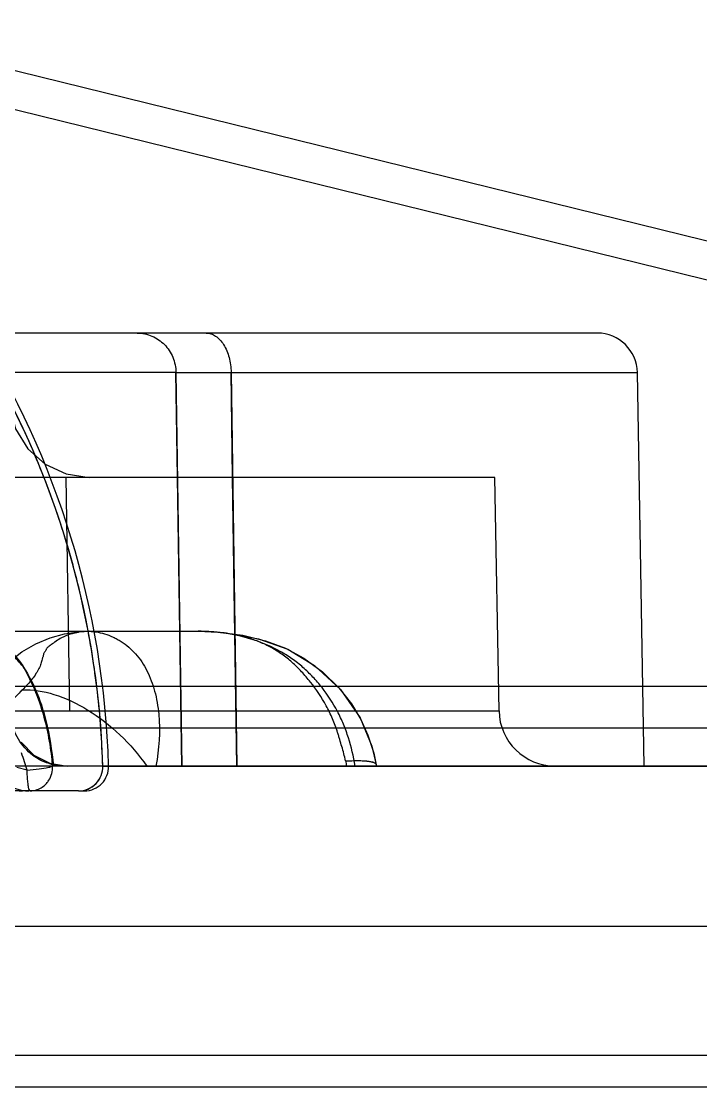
# Model space of a CAD drawing. Header units: millimetres. Extents: x 23490 to 24685, y -23248 to -22403.
# Drawn here: x 24040.05 to 24048.58, y -22999.84 to -22986.49 of the extents above; entities that cross this region are included whole.
import ezdxf

# ---------------------------------------------------------------- set-up
doc = ezdxf.new("R2010")
doc.units = ezdxf.units.MM
doc.header["$LTSCALE"] = 8
doc.layers.add('Cav-cor', color=30, linetype='Continuous')

msp = doc.modelspace()

# ---------------------------------------------------------------- linework, layer by layer
at = {"layer": 'Cav-cor', "color": 241}
for p, q in [((24038.644, -22986.774), (24067.224, -22993.812)), ((24038.581, -22987.248), (24067.17, -22994.288)), ((24047.279, -22990.395), (24021.321, -22990.395)), ((24041.994, -22990.888), (24026.606, -22990.888)), ((24041.994, -22990.888), (24042.07, -22995.822)), ((24042.015, -22992.204), (24041.994, -22990.888)), ((24042.686, -22990.888), (24047.782, -22990.888)), ((24042.686, -22990.888), (24042.759, -22995.822)), ((24042.705, -22992.204), (24042.686, -22990.888)), ((24047.868, -22995.822), (24047.782, -22990.888)), ((24040.137, -22991.845), (24040.354, -22992.038)), ((24040.354, -22992.038), (24040.617, -22992.161)), ((24040.617, -22992.161), (24040.904, -22992.204)), ((24045.995, -22992.204), (24022.605, -22992.204)), ((24040.663, -22995.13), (24040.619, -22992.204)), ((24042.044, -22994.133), (24042.015, -22992.204)), ((24042.734, -22994.173), (24042.705, -22992.204)), ((24046.046, -22995.13), (24045.995, -22992.204)), ((24037.991, -22994.133), (24042.273, -22994.133)), ((24040.913, -22994.133), (24040.917, -22994.133)), ((24042.07, -22995.822), (24042.044, -22994.133)), ((24042.759, -22995.822), (24042.734, -22994.173)), ((23992.3, -22994.822), (24152.3, -22994.822)), ((24022.554, -22995.13), (24046.046, -22995.13)), ((24039.505, -22995.345), (24068.504, -22995.345)), ((24040.055, -22995.524), (24040.212, -22995.684)), ((24044.449, -22995.573), (24044.507, -22995.806)), ((24040.212, -22995.684), (24040.411, -22995.787)), ((24106.616, -22995.822), (24039.685, -22995.822)), ((24040.129, -22995.872), (24039.997, -22995.842)), ((24040.411, -22995.787), (24040.629, -22995.822)), ((24040.458, -22995.822), (24040.448, -22995.823)), ((24041.076, -22995.822), (24050.22, -22995.822)), ((24041.076, -22995.822), (24050.22, -22995.822)), ((24044.507, -22995.805), (24044.504, -22995.822)), ((24044.507, -22995.806), (24044.504, -22995.822)), ((24044.507, -22995.805), (24044.51, -22995.822)), ((24040.068, -22996.133), (24039.047, -22996.133)), ((24040.773, -22996.133), (24040.068, -22996.133)), ((24040.773, -22996.133), (24040.068, -22996.133)), ((24040.773, -22996.133), (24040.849, -22996.133)), ((24076.46, -22997.832), (24030.632, -22997.832)), ((24037.567, -22999.447), (24070.487, -22999.447)), ((24037.567, -22999.842), (24076.058, -22999.842))]:
    msp.add_line(p, q, dxfattribs=at)
for points in [[(24039.906, -22991.286), (24039.909, -22991.317), (24039.984, -22991.597), (24040.137, -22991.845)], [(24039.404, -22995.544), (24039.44, -22995.299), (24039.512, -22995.071), (24039.616, -22994.862), (24039.747, -22994.678), (24039.898, -22994.52), (24040.063, -22994.391), (24040.238, -22994.289), (24040.417, -22994.215), (24040.598, -22994.165), (24040.771, -22994.14), (24040.915, -22994.133)], [(24042.273, -22994.133), (24042.519, -22994.142), (24042.835, -22994.182), (24043.119, -22994.252), (24043.369, -22994.346), (24043.598, -22994.468), (24043.833, -22994.64), (24044.039, -22994.84), (24044.197, -22995.043), (24044.312, -22995.237), (24044.401, -22995.436), (24044.474, -22995.66), (24044.507, -22995.805)], [(24042.275, -22994.133), (24042.597, -22994.149), (24043.03, -22994.226), (24043.396, -22994.359), (24043.733, -22994.56), (24044.059, -22994.864), (24044.303, -22995.219), (24044.449, -22995.573)]]:
    msp.add_lwpolyline(points, dxfattribs=at)
for centre, radius, start, end in [((24030.3, -22996.133), 10.781, 1.656, 63.4866), ((24030.3, -22996.133), 10.854, 1.6485, 62.7204), ((24047.279, -22990.897), 0.502, 1, 90), ((24046.75, -22995.118), 0.704, 181, 270), ((24040.149, -22995.631), 0.502, 180, 260.8912), ((24036.815, -22996.905), 3.472, 19.0851, 21.0429), ((24036.964, -22996.853), 3.313, 18.1363, 19.0805), ((24037.142, -22996.082), 3.317, 4.4719, 6.5105), ((24071.219, -22990.612), 27.582, 190.7523, 190.8865), ((24037.098, -22996.809), 3.172, 17.1803, 18.1362), ((24040.848, -22995.832), 0.301, 270, 1.9102), ((24040.776, -22995.832), 0.3, 315.7822, 1.8929), ((24040.773, -22995.829), 0.305, 269.9622, 315.7764), ((24040.149, -22995.631), 0.502, 260.8912, 270)]:
    msp.add_arc(centre, radius, start, end, dxfattribs=at)
msp.add_rational_spline([(24041.076, -22995.822), (24040.959, -22991.744), (24038.763, -22988.307), (24035.113, -22986.486)], [1, 0.9052851567, 0.9052851567, 1], degree=3, dxfattribs=at)
for points, knots in [([(24041.509, -22990.395), (24041.572, -22990.395), (24041.699, -22990.42), (24041.859, -22990.531), (24041.967, -22990.694), (24041.993, -22990.824), (24041.994, -22990.888)], [0, 0, 0, 0, 0.246025, 0.494378, 0.746012, 1, 1, 1, 1]), ([(24042.373, -22990.395), (24042.393, -22990.395), (24042.435, -22990.401), (24042.495, -22990.431), (24042.548, -22990.477), (24042.613, -22990.563), (24042.669, -22990.703), (24042.685, -22990.825), (24042.686, -22990.888)], [0, 0, 0, 0, 0.095465, 0.196574, 0.306749, 0.427745, 0.700288, 1, 1, 1, 1]), ([(24041.994, -22990.888), (24042.03, -22990.888), (24042.26, -22990.888), (24042.491, -22990.888), (24042.686, -22990.888)], [0, 0, 0, 0, 0.155074, 1, 1, 1, 1]), ([(24040.913, -22994.133), (24040.867, -22994.133), (24040.808, -22994.139), (24040.735, -22994.153), (24040.68, -22994.165), (24040.627, -22994.184), (24040.578, -22994.206), (24040.531, -22994.231), (24040.485, -22994.258), (24040.449, -22994.289), (24040.425, -22994.305), (24040.405, -22994.319), (24040.387, -22994.332), (24040.373, -22994.344), (24040.368, -22994.359), (24040.364, -22994.373), (24040.353, -22994.387), (24040.341, -22994.4), (24040.332, -22994.414), (24040.332, -22994.428), (24040.33, -22994.442), (24040.324, -22994.456), (24040.319, -22994.469), (24040.315, -22994.488), (24040.31, -22994.512), (24040.301, -22994.541), (24040.291, -22994.571), (24040.271, -22994.612), (24040.238, -22994.667), (24040.189, -22994.733), (24040.132, -22994.8), (24040.09, -22994.844), (24040.068, -22994.867)], [0, 0, 0, 0, 0.113277, 0.147725, 0.184554, 0.252735, 0.286058, 0.318805, 0.385543, 0.417425, 0.436342, 0.45711, 0.476618, 0.491895, 0.502995, 0.514072, 0.528705, 0.545454, 0.558635, 0.569287, 0.580375, 0.5927, 0.605073, 0.616916, 0.640683, 0.66531, 0.691124, 0.719112, 0.780574, 0.848482, 0.92187, 1, 1, 1, 1]), ([(24040.913, -22994.133), (24040.939, -22994.133), (24041.002, -22994.141), (24041.101, -22994.163), (24041.189, -22994.195), (24041.258, -22994.231), (24041.326, -22994.269), (24041.405, -22994.331), (24041.522, -22994.446), (24041.642, -22994.629), (24041.738, -22994.887), (24041.805, -22995.289), (24041.782, -22995.608), (24041.744, -22995.822)], [0, 0, 0, 0, 0.037208, 0.088217, 0.142336, 0.169086, 0.197066, 0.252431, 0.309424, 0.428311, 0.556357, 0.694668, 1, 1, 1, 1]), ([(24044.121, -22995.758), (24044.109, -22995.697), (24044.084, -22995.607), (24044.053, -22995.504), (24044.036, -22995.444), (24044.018, -22995.386), (24043.992, -22995.314), (24043.947, -22995.201), (24043.855, -22995.013), (24043.74, -22994.838), (24043.627, -22994.703), (24043.552, -22994.619), (24043.454, -22994.521), (24043.326, -22994.419), (24043.19, -22994.334), (24043.046, -22994.266), (24042.848, -22994.196), (24042.589, -22994.145), (24042.378, -22994.133), (24042.273, -22994.133)], [0, 0, 0, 0, 0.068963, 0.103375, 0.120458, 0.137513, 0.171536, 0.205319, 0.272485, 0.404158, 0.436444, 0.468148, 0.529944, 0.59004, 0.649192, 0.708042, 0.766508, 0.883052, 1, 1, 1, 1]), ([(24044.242, -22995.822), (24044.222, -22995.702), (24044.181, -22995.525), (24044.098, -22995.298), (24043.997, -22995.082), (24043.883, -22994.908), (24043.772, -22994.771), (24043.713, -22994.706), (24043.651, -22994.645), (24043.588, -22994.585), (24043.521, -22994.529), (24043.45, -22994.478), (24043.377, -22994.429), (24043.225, -22994.34), (24042.98, -22994.233), (24042.631, -22994.151), (24042.392, -22994.133), (24042.273, -22994.133)], [0, 0, 0, 0, 0.127787, 0.191122, 0.254078, 0.378604, 0.409423, 0.440184, 0.470915, 0.501254, 0.531754, 0.562639, 0.593411, 0.624269, 0.748476, 0.8739, 1, 1, 1, 1]), ([(24039.648, -22994.201), (24039.7, -22994.223), (24039.805, -22994.279), (24040.006, -22994.451), (24040.166, -22994.701), (24040.29, -22994.996), (24040.398, -22995.348), (24040.437, -22995.63), (24040.458, -22995.822)], [0, 0, 0, 0, 0.089672, 0.187381, 0.417409, 0.550825, 0.693888, 1, 1, 1, 1]), ([(24039.72, -22994.235), (24039.791, -22994.273), (24039.933, -22994.379), (24040.042, -22994.517), (24040.092, -22994.595)], [0, 0, 0, 0, 0.464031, 1, 1, 1, 1]), ([(24040.092, -22994.595), (24040.074, -22994.567), (24040.026, -22994.52), (24039.985, -22994.468), (24039.961, -22994.446)], [0, 0, 0, 0, 0.503729, 1, 1, 1, 1]), ([(24040.437, -22995.706), (24040.425, -22995.601), (24040.392, -22995.397), (24040.328, -22995.15), (24040.265, -22994.965), (24040.213, -22994.836), (24040.152, -22994.715), (24040.116, -22994.633), (24040.092, -22994.595)], [0, 0, 0, 0, 0.270704, 0.529129, 0.652938, 0.771496, 0.886225, 1, 1, 1, 1]), ([(24040.068, -22994.867), (24039.916, -22995.021), (24039.606, -22995.334), (24039.307, -22995.656), (24039.158, -22995.822)], [0, 0, 0, 0, 0.493277, 1, 1, 1, 1]), ([(24040.068, -22994.867), (24040.033, -22994.902), (24039.892, -22995.045), (24039.752, -22995.188), (24039.647, -22995.297)], [0, 0, 0, 0, 0.247652, 1, 1, 1, 1]), ([(24040.068, -22994.867), (24040.201, -22994.861), (24040.493, -22994.912), (24040.91, -22995.113), (24041.305, -22995.42), (24041.53, -22995.681), (24041.628, -22995.822)], [0, 0, 0, 0, 0.211119, 0.458517, 0.728226, 1, 1, 1, 1]), ([(24040.598, -22995.822), (24040.511, -22995.822), (24040.333, -22995.785), (24040.109, -22995.631), (24039.958, -22995.402), (24039.92, -22995.221), (24039.919, -22995.13)], [0, 0, 0, 0, 0.246055, 0.494379, 0.745981, 1, 1, 1, 1]), ([(24039.561, -22995.631), (24039.561, -22995.683), (24039.578, -22995.788), (24039.651, -22995.93), (24039.765, -22996.044), (24039.909, -22996.116), (24040.016, -22996.133), (24040.068, -22996.133)], [0, 0, 0, 0, 0.197788, 0.398086, 0.597361, 0.799307, 1, 1, 1, 1]), ([(24044.121, -22995.758), (24044.174, -22995.755), (24044.249, -22995.753), (24044.343, -22995.755), (24044.397, -22995.76), (24044.442, -22995.767), (24044.478, -22995.776), (24044.504, -22995.792), (24044.507, -22995.805)], [0, 0, 0, 0, 0.401313, 0.565098, 0.702778, 0.813915, 0.898819, 1, 1, 1, 1]), ([(24044.121, -22995.758), (24044.167, -22995.756), (24044.249, -22995.753), (24044.358, -22995.755), (24044.437, -22995.764), (24044.48, -22995.777), (24044.493, -22995.787)], [0, 0, 0, 0, 0.364065, 0.654488, 0.866248, 1, 1, 1, 1]), ([(24040.129, -22995.872), (24040.178, -22995.869), (24040.269, -22995.86), (24040.358, -22995.847), (24040.398, -22995.838)], [0, 0, 0, 0, 0.548695, 1, 1, 1, 1]), ([(24040.133, -22995.974), (24040.132, -22995.966), (24040.13, -22995.932), (24040.129, -22995.898), (24040.129, -22995.872)], [0, 0, 0, 0, 0.238756, 1, 1, 1, 1]), ([(24040.398, -22995.838), (24040.403, -22995.837), (24040.42, -22995.832), (24040.437, -22995.828), (24040.448, -22995.823)], [0, 0, 0, 0, 0.29993, 1, 1, 1, 1]), ([(24040.773, -22996.133), (24040.813, -22996.133), (24040.895, -22996.117), (24040.997, -22996.047), (24041.064, -22995.943), (24041.078, -22995.862), (24041.076, -22995.822)], [0, 0, 0, 0, 0.251878, 0.501956, 0.751423, 1, 1, 1, 1]), ([(24044.493, -22995.787), (24044.495, -22995.788), (24044.501, -22995.793), (24044.506, -22995.8), (24044.507, -22995.805)], [0, 0, 0, 0, 0.30169, 1, 1, 1, 1]), ([(24040.166, -22996.133), (24040.161, -22996.133), (24040.152, -22996.115), (24040.145, -22996.086), (24040.138, -22996.035), (24040.134, -22995.996), (24040.133, -22995.974)], [0, 0, 0, 0, 0.089743, 0.291017, 0.600901, 1, 1, 1, 1]), ([(24040.255, -22996.118), (24040.299, -22996.102), (24040.353, -22996.065), (24040.391, -22996.014), (24040.4, -22996.001)], [0, 0, 0, 0, 0.744297, 1, 1, 1, 1])]:
    msp.add_open_spline(points, degree=3, knots=knots, dxfattribs=at)
for points in [[(24039.561, -22995.631), (24039.561, -22995.684), (24039.578, -22995.786), (24039.652, -22995.931), (24039.764, -22996.043), (24039.91, -22996.117), (24040.014, -22996.133), (24040.068, -22996.133)], [(24040.391, -22995.788), (24040.309, -22995.761), (24040.231, -22995.717), (24040.166, -22995.661)], [(24040.598, -22995.822), (24040.528, -22995.822), (24040.457, -22995.81), (24040.391, -22995.788)], [(24040.4, -22996.001), (24040.433, -22995.949), (24040.449, -22995.885), (24040.448, -22995.823)], [(24040.773, -22996.133), (24040.816, -22996.133), (24040.894, -22996.116), (24040.998, -22996.047), (24041.064, -22995.942), (24041.078, -22995.864), (24041.076, -22995.822)], [(24040.166, -22996.133), (24040.196, -22996.133), (24040.227, -22996.128), (24040.255, -22996.118)]]:
    msp.add_open_spline(points, degree=3, dxfattribs=at)

doc.saveas('drawing.dxf')
